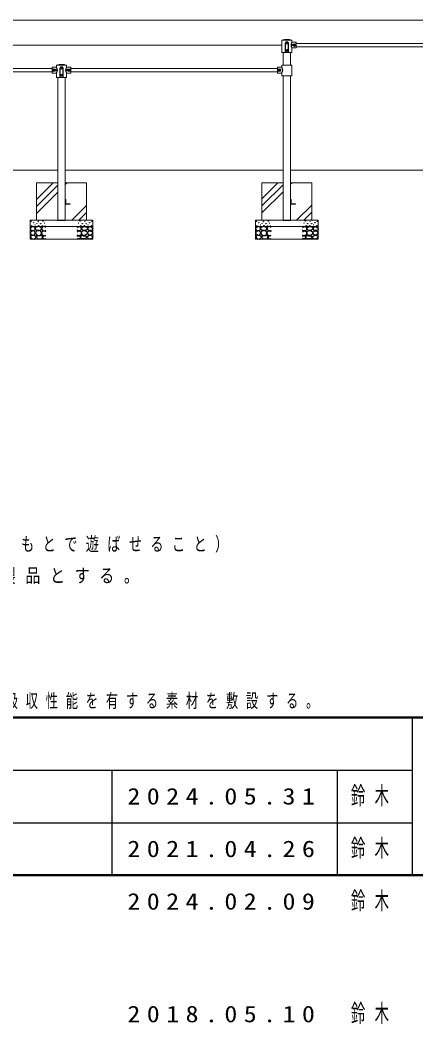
# Model space of a CAD drawing. Units: millimetres at full size; details may follow other scales. Extents: x -23589 to 138, y -1188 to 16020.
# Drawn here: x -17742 to -14580, y -1188 to 6834 of the extents above; entities that cross this region are included whole.
import ezdxf

# ---------------------------------------------------------------- set-up
doc = ezdxf.new("R2010")
doc.units = ezdxf.units.MM
for name, color, linetype, lineweight in [('A3図枠', 7, 'Continuous', 25), ('線', 7, 'Continuous', 13), ('補助', 2, 'Continuous', 25)]:
    doc.layers.add(name, color=color, linetype=linetype, lineweight=lineweight)
doc.layers.add('DEFPOINTS_4', color=57, linetype='Continuous')
doc.layers.add('図面プロファイル', color=7, linetype='Continuous')
doc.styles.add('ＭＳ ゴシック', font='')
doc.styles.get('ＭＳ ゴシック').set_extended_font_data('MS Gothic')

msp = doc.modelspace()

# ---------------------------------------------------------------- linework, layer by layer
at = {"layer": 'A3図枠', "lineweight": 50}
for p, q in [((-23100, 1260), (0, 1260)), ((-23100, 0), (0, 0))]:
    msp.add_line(p, q, dxfattribs=at)
at = {"layer": 'A3図枠', "color": 211}
msp.add_line((-14610, 1260), (-14610, 0), dxfattribs=at)
at = {"layer": 'A3図枠'}
for p, q in [((-23100, 840), (-14610, 840)), ((-17010, 840), (-17010, 0)), ((-15210, 840), (-15210, 0)), ((-23100, 420), (-14610, 420))]:
    msp.add_line(p, q, dxfattribs=at)
at = {"layer": '線'}
for p, q in [((-15650.76, 6674.693), (-15650.76, 6574.193)), ((-15650.76, 6674.169), (-15570.76, 6674.169)), ((-15570.76, 6674.693), (-15570.76, 6657.193)), ((-15570.76, 6657.193), (-15535.76, 6657.193)), ((-15570.76, 6611.193), (-15535.76, 6611.193)), ((-15570.76, 6611.193), (-15570.76, 6574.193)), ((-15535.76, 6657.193), (-15535.76, 6611.193)), ((-13885.76, 6648.193), (-15535.76, 6648.193)), ((-13885.76, 6620.193), (-15535.76, 6620.193)), ((-15650.76, 6574.193), (-15570.76, 6574.193)), ((-15641.01, 6474.193), (-15641.01, 6574.193)), ((-15580.51, 6474.193), (-15580.51, 6574.193)), ((-17485.76, 6448.193), (-19135.76, 6448.193)), ((-17485.76, 6420.193), (-19135.76, 6420.193)), ((-17485.76, 6457.193), (-17485.76, 6411.193)), ((-17450.76, 6457.193), (-17485.76, 6457.193)), ((-17450.76, 6474.693), (-17450.76, 6457.193)), ((-17450.76, 6474.169), (-17370.76, 6474.169)), ((-17370.76, 6474.693), (-17370.76, 6457.193)), ((-17370.76, 6457.193), (-17335.76, 6457.193)), ((-17335.76, 6457.193), (-17335.76, 6411.193)), ((-15685.76, 6448.193), (-17335.76, 6448.193)), ((-15685.76, 6420.193), (-17335.76, 6420.193)), ((-15685.76, 6457.193), (-15685.76, 6411.193)), ((-15650.76, 6457.193), (-15685.76, 6457.193)), ((-15570.76, 6474.193), (-15650.76, 6474.193)), ((-15650.76, 6474.193), (-15650.76, 6457.193)), ((-15570.76, 6474.193), (-15570.76, 6389.193)), ((-17450.76, 6411.193), (-17485.76, 6411.193)), ((-17450.76, 6411.193), (-17450.76, 6374.193)), ((-17450.76, 6374.193), (-17370.76, 6374.193)), ((-17441.01, 5234.193), (-17441.01, 6374.193)), ((-17380.51, 5234.193), (-17380.51, 6374.193)), ((-17370.76, 6411.193), (-17335.76, 6411.193)), ((-17370.76, 6411.193), (-17370.76, 6374.193)), ((-15650.76, 6411.193), (-15685.76, 6411.193)), ((-15650.76, 6411.193), (-15650.76, 6389.193)), ((-15570.76, 6389.193), (-15650.76, 6389.193)), ((-15641.01, 5234.193), (-15641.01, 6389.193)), ((-15580.51, 5234.193), (-15580.51, 6389.193)), ((-17441.01, 5634.193), (-19180.51, 5634.193)), ((-15641.01, 5634.193), (-17380.51, 5634.193)), ((-13841.01, 5634.193), (-15580.51, 5634.193)), ((-17610.76, 5534.193), (-17441.01, 5534.193)), ((-17610.76, 5234.193), (-17610.76, 5534.193)), ((-17380.51, 5534.193), (-17210.76, 5534.193)), ((-17210.76, 5234.193), (-17210.76, 5534.193)), ((-15810.76, 5534.193), (-15641.01, 5534.193)), ((-15810.76, 5234.193), (-15810.76, 5534.193)), ((-15580.51, 5534.193), (-15410.76, 5534.193)), ((-15410.76, 5234.193), (-15410.76, 5534.193)), ((-17379.51, 5402.193), (-17380.51, 5402.193)), ((-17380.51, 5402.193), (-17380.51, 5362.193)), ((-17377.51, 5369.693), (-17377.51, 5400.193)), ((-15579.51, 5402.193), (-15580.51, 5402.193)), ((-15580.51, 5402.193), (-15580.51, 5362.193)), ((-15577.51, 5369.693), (-15577.51, 5400.193)), ((-17380.51, 5362.193), (-17340.51, 5362.193)), ((-17342.51, 5365.193), (-17373.01, 5365.193)), ((-17340.51, 5362.193), (-17340.51, 5363.193)), ((-15580.51, 5362.193), (-15540.51, 5362.193)), ((-15542.51, 5365.193), (-15573.01, 5365.193)), ((-15540.51, 5362.193), (-15540.51, 5363.193)), ((-17660.76, 5084.193), (-17660.76, 5234.193)), ((-17660.76, 5234.193), (-17160.76, 5234.193)), ((-17160.76, 5084.193), (-17160.76, 5234.193)), ((-15860.76, 5084.193), (-15860.76, 5234.193)), ((-15860.76, 5234.193), (-15360.76, 5234.193)), ((-15360.76, 5084.193), (-15360.76, 5234.193)), ((-17660.76, 5184.193), (-17160.76, 5184.193)), ((-15860.76, 5184.193), (-15360.76, 5184.193)), ((-17660.76, 5084.193), (-17160.76, 5084.193)), ((-15860.76, 5084.193), (-15360.76, 5084.193))]:
    msp.add_line(p, q, dxfattribs=at)
at = {"layer": '線', "color": 2, "lineweight": 25}
for p, q in [((-15622.76, 6579.193), (-15622.76, 6649.193)), ((-15622.76, 6579.193), (-15598.76, 6579.193)), ((-15598.76, 6579.193), (-15598.76, 6649.193)), ((-17422.76, 6379.193), (-17422.76, 6449.193)), ((-17398.76, 6379.193), (-17398.76, 6449.193)), ((-17422.76, 6379.193), (-17398.76, 6379.193)), ((-17441.01, 5236.193), (-17380.51, 5236.193)), ((-15641.01, 5236.193), (-15580.51, 5236.193))]:
    msp.add_line(p, q, dxfattribs=at)
for centre, radius in [((-15610.76, 6649.193), 6), ((-15610.76, 6594.193), 6), ((-15568.76, 6634.193), 4), ((-15550.76, 6634.193), 10), ((-15550.76, 6634.193), 6.9), ((-17470.76, 6434.193), 10), ((-17470.76, 6434.193), 6.9), ((-17452.76, 6434.193), 4), ((-17410.76, 6449.193), 6), ((-17368.76, 6434.193), 4), ((-17350.76, 6434.193), 10), ((-17350.76, 6434.193), 6.9), ((-15670.76, 6434.193), 10), ((-15670.76, 6434.193), 4), ((-17410.76, 6394.193), 6)]:
    msp.add_circle(centre, radius, dxfattribs=at)
at = {"layer": '線'}
for centre, radius, start, end in [((-15610.76, 6499.193), 180, 77.16041, 102.83959), ((-17410.76, 6299.193), 180, 77.16041, 102.83959), ((-17379.51, 5400.193), 2, 0, 90), ((-15579.51, 5400.193), 2, 0, 90), ((-17373.01, 5369.693), 4.5, 180, 270), ((-17342.51, 5363.193), 2, 0, 90), ((-15573.01, 5369.693), 4.5, 180, 270), ((-15542.51, 5363.193), 2, 0, 90)]:
    msp.add_arc(centre, radius, start, end, dxfattribs=at)
at = {"layer": '線', "color": 2, "lineweight": 25}
for centre, radius, start, end in [((-15610.76, 6649.193), 12, 0, 180), ((-15537.909, 6634.193), 39.794, 146.42046, 213.57954), ((-17483.61, 6434.193), 39.794, 326.42046, 33.57954), ((-17410.76, 6449.193), 12, 0, 180), ((-17337.909, 6434.193), 39.794, 146.42046, 213.57954), ((-15683.61, 6434.193), 39.794, 326.42046, 33.57954)]:
    msp.add_arc(centre, radius, start, end, dxfattribs=at)
at = {"layer": '補助', "lineweight": 13}
for p, q in [((-10250.76, 6834.193), (-22710.76, 6834.193)), ((-15650.76, 6634.193), (-22310.76, 6634.193)), ((-17610.76, 5401.147), (-17477.713, 5534.193)), ((-17610.76, 5345.02), (-17441.01, 5514.77)), ((-17610.76, 5288.894), (-17441.01, 5458.644)), ((-17380.51, 5519.144), (-17365.46, 5534.193)), ((-15810.76, 5405.096), (-15681.662, 5534.193)), ((-15810.76, 5348.969), (-15641.01, 5518.719)), ((-15810.76, 5292.842), (-15641.01, 5462.592)), ((-15580.51, 5523.092), (-15569.409, 5534.193)), ((-17328.7, 5234.193), (-17210.76, 5352.134)), ((-17272.574, 5234.193), (-17210.76, 5296.007)), ((-15532.649, 5234.193), (-15410.76, 5356.083)), ((-15476.522, 5234.193), (-15410.76, 5299.956)), ((-17216.447, 5234.193), (-17210.76, 5239.881)), ((-15420.396, 5234.193), (-15410.76, 5243.83))]:
    msp.add_line(p, q, dxfattribs=at)
at = {"layer": '補助'}
for points in [[(-17638.311, 5183.595), (-17644.773, 5181.055), (-17650.985, 5177.575), (-17656.843, 5173.538), (-17660.49, 5168.07), (-17659.478, 5160.488), (-17654.47, 5154.129), (-17647.605, 5151.539), (-17639.895, 5151.277), (-17632.283, 5151.881), (-17625.954, 5154.445), (-17622.201, 5159.731), (-17620.884, 5166.169), (-17621.732, 5171.375), (-17624.687, 5176.308), (-17630.846, 5181.135)], [(-17640.846, 5150.643), (-17646.175, 5147.851), (-17651.618, 5143.672), (-17658.067, 5136.853), (-17660.49, 5130.048), (-17656.862, 5125.22), (-17650.351, 5120.859), (-17643.714, 5116.572), (-17637.044, 5114.522), (-17629.399, 5116.969), (-17623.102, 5123.394), (-17619.996, 5131.672), (-17621.518, 5140.187), (-17629.676, 5147.438)], [(-17598.887, 5183.686), (-17603.791, 5183.069), (-17609.428, 5180.983), (-17617.4, 5175.196), (-17621.051, 5168.279), (-17620.177, 5164.317), (-17616.456, 5159.9), (-17606.965, 5155.128), (-17596.995, 5153.683), (-17589.644, 5153.511), (-17582.129, 5155.035), (-17574.53, 5159.65), (-17570.776, 5165.847), (-17571.745, 5170.5), (-17576.452, 5175.848), (-17587.121, 5182.054)], [(-17611.591, 5119.356), (-17599.002, 5112.5), (-17585.642, 5111.517), (-17575.359, 5118.971), (-17570.506, 5130.708), (-17572.787, 5141.486), (-17579.696, 5149.629), (-17588.521, 5153.062), (-17599.698, 5151.791), (-17613.452, 5143.737), (-17619.429, 5132.871), (-17616.793, 5125.677)], [(-17209.928, 5119.356), (-17222.517, 5112.5), (-17235.877, 5111.517), (-17246.161, 5118.971), (-17251.013, 5130.708), (-17248.733, 5141.486), (-17241.823, 5149.629), (-17232.998, 5153.062), (-17221.822, 5151.791), (-17208.067, 5143.737), (-17202.09, 5132.871), (-17204.726, 5125.677)], [(-17222.632, 5183.686), (-17217.728, 5183.069), (-17212.091, 5180.983), (-17204.12, 5175.196), (-17200.468, 5168.279), (-17201.342, 5164.317), (-17205.063, 5159.9), (-17214.554, 5155.128), (-17224.524, 5153.683), (-17231.875, 5153.511), (-17239.391, 5155.035), (-17246.989, 5159.65), (-17250.743, 5165.847), (-17249.774, 5170.5), (-17245.067, 5175.848), (-17234.398, 5182.054)], [(-17180.673, 5150.643), (-17175.345, 5147.851), (-17169.901, 5143.672), (-17163.452, 5136.853), (-17161.029, 5130.048), (-17164.657, 5125.22), (-17171.168, 5120.859), (-17177.805, 5116.572), (-17184.475, 5114.522), (-17192.12, 5116.969), (-17198.417, 5123.394), (-17201.523, 5131.672), (-17200.001, 5140.187), (-17191.843, 5147.438)], [(-17183.208, 5183.595), (-17176.746, 5181.055), (-17170.534, 5177.575), (-17164.676, 5173.538), (-17161.029, 5168.07), (-17162.041, 5160.488), (-17167.049, 5154.129), (-17173.914, 5151.539), (-17181.624, 5151.277), (-17189.236, 5151.881), (-17195.565, 5154.445), (-17199.318, 5159.731), (-17200.635, 5166.169), (-17199.787, 5171.375), (-17196.833, 5176.308), (-17190.673, 5181.135)], [(-15838.311, 5183.595), (-15844.773, 5181.055), (-15850.985, 5177.575), (-15856.843, 5173.538), (-15860.49, 5168.07), (-15859.478, 5160.488), (-15854.47, 5154.129), (-15847.605, 5151.539), (-15839.895, 5151.277), (-15832.283, 5151.881), (-15825.954, 5154.445), (-15822.201, 5159.731), (-15820.884, 5166.169), (-15821.732, 5171.375), (-15824.687, 5176.308), (-15830.846, 5181.135)], [(-15840.846, 5150.643), (-15846.175, 5147.851), (-15851.618, 5143.672), (-15858.067, 5136.853), (-15860.49, 5130.048), (-15856.862, 5125.22), (-15850.351, 5120.859), (-15843.714, 5116.572), (-15837.044, 5114.522), (-15829.399, 5116.969), (-15823.102, 5123.394), (-15819.996, 5131.672), (-15821.518, 5140.187), (-15829.676, 5147.438)], [(-15798.887, 5183.686), (-15803.791, 5183.069), (-15809.428, 5180.983), (-15817.4, 5175.196), (-15821.051, 5168.279), (-15820.177, 5164.317), (-15816.456, 5159.9), (-15806.965, 5155.128), (-15796.995, 5153.683), (-15789.644, 5153.511), (-15782.129, 5155.035), (-15774.53, 5159.65), (-15770.776, 5165.847), (-15771.745, 5170.5), (-15776.452, 5175.848), (-15787.121, 5182.054)], [(-15811.591, 5119.356), (-15799.002, 5112.5), (-15785.642, 5111.517), (-15775.359, 5118.971), (-15770.506, 5130.708), (-15772.787, 5141.486), (-15779.696, 5149.629), (-15788.521, 5153.062), (-15799.698, 5151.791), (-15813.452, 5143.737), (-15819.429, 5132.871), (-15816.793, 5125.677)], [(-15409.928, 5119.356), (-15422.517, 5112.5), (-15435.877, 5111.517), (-15446.161, 5118.971), (-15451.013, 5130.708), (-15448.733, 5141.486), (-15441.823, 5149.629), (-15432.998, 5153.062), (-15421.822, 5151.791), (-15408.067, 5143.737), (-15402.09, 5132.871), (-15404.726, 5125.677)], [(-15422.632, 5183.686), (-15417.728, 5183.069), (-15412.091, 5180.983), (-15404.12, 5175.196), (-15400.468, 5168.279), (-15401.342, 5164.317), (-15405.063, 5159.9), (-15414.554, 5155.128), (-15424.524, 5153.683), (-15431.875, 5153.511), (-15439.391, 5155.035), (-15446.989, 5159.65), (-15450.743, 5165.847), (-15449.774, 5170.5), (-15445.067, 5175.848), (-15434.398, 5182.054)], [(-15380.673, 5150.643), (-15375.345, 5147.851), (-15369.901, 5143.672), (-15363.452, 5136.853), (-15361.029, 5130.048), (-15364.657, 5125.22), (-15371.168, 5120.859), (-15377.805, 5116.572), (-15384.475, 5114.522), (-15392.12, 5116.969), (-15398.417, 5123.394), (-15401.523, 5131.672), (-15400.001, 5140.187), (-15391.843, 5147.438)], [(-15383.208, 5183.595), (-15376.746, 5181.055), (-15370.534, 5177.575), (-15364.676, 5173.538), (-15361.029, 5168.07), (-15362.041, 5160.488), (-15367.049, 5154.129), (-15373.914, 5151.539), (-15381.624, 5151.277), (-15389.236, 5151.881), (-15395.565, 5154.445), (-15399.318, 5159.731), (-15400.635, 5166.169), (-15399.787, 5171.375), (-15396.833, 5176.308), (-15390.673, 5181.135)], [(-17641.665, 5114.71), (-17652.984, 5108.691), (-17659.795, 5099.876), (-17651.309, 5088.607), (-17632.874, 5084.492), (-17618.52, 5090.603), (-17613.095, 5100.975), (-17623.877, 5110.084)], [(-17584.561, 5110.566), (-17592.096, 5111.193), (-17600.238, 5109.755), (-17609.166, 5105.698), (-17613.483, 5100.295), (-17610.796, 5095.612), (-17604.834, 5091.105), (-17598.355, 5087.262), (-17591.048, 5084.888), (-17579.2, 5085.121), (-17568.884, 5089.213), (-17564.181, 5094.02), (-17562.127, 5099.754), (-17563.186, 5104.902), (-17567.262, 5109.485), (-17575.661, 5112.025)], [(-17236.958, 5110.566), (-17229.423, 5111.193), (-17221.281, 5109.755), (-17212.353, 5105.698), (-17208.036, 5100.295), (-17210.723, 5095.612), (-17216.685, 5091.105), (-17223.164, 5087.262), (-17230.471, 5084.888), (-17242.32, 5085.121), (-17252.635, 5089.213), (-17257.339, 5094.02), (-17259.392, 5099.754), (-17258.333, 5104.902), (-17254.257, 5109.485), (-17245.858, 5112.025)], [(-17179.854, 5114.71), (-17168.535, 5108.691), (-17161.724, 5099.876), (-17170.21, 5088.607), (-17188.645, 5084.492), (-17202.999, 5090.603), (-17208.424, 5100.975), (-17197.642, 5110.084)], [(-15841.665, 5114.71), (-15852.984, 5108.691), (-15859.795, 5099.876), (-15851.309, 5088.607), (-15832.874, 5084.492), (-15818.52, 5090.603), (-15813.095, 5100.975), (-15823.877, 5110.084)], [(-15784.561, 5110.566), (-15792.096, 5111.193), (-15800.238, 5109.755), (-15809.166, 5105.698), (-15813.483, 5100.295), (-15810.796, 5095.612), (-15804.834, 5091.105), (-15798.355, 5087.262), (-15791.048, 5084.888), (-15779.2, 5085.121), (-15768.884, 5089.213), (-15764.181, 5094.02), (-15762.127, 5099.754), (-15763.186, 5104.902), (-15767.262, 5109.485), (-15775.661, 5112.025)], [(-15436.958, 5110.566), (-15429.423, 5111.193), (-15421.281, 5109.755), (-15412.353, 5105.698), (-15408.036, 5100.295), (-15410.723, 5095.612), (-15416.685, 5091.105), (-15423.164, 5087.262), (-15430.471, 5084.888), (-15442.32, 5085.121), (-15452.635, 5089.213), (-15457.339, 5094.02), (-15459.392, 5099.754), (-15458.333, 5104.902), (-15454.257, 5109.485), (-15445.858, 5112.025)], [(-15379.854, 5114.71), (-15368.535, 5108.691), (-15361.724, 5099.876), (-15370.21, 5088.607), (-15388.645, 5084.492), (-15402.999, 5090.603), (-15408.424, 5100.975), (-15397.642, 5110.084)]]:
    msp.add_lwpolyline(points, close=True, dxfattribs=at)
for points in [[(-17535.76, 5177.492), (-17544.187, 5182.348), (-17552.87, 5183.829), (-17558.489, 5182.141), (-17563.642, 5178.443), (-17568.114, 5173.134), (-17569.98, 5166.402), (-17566.311, 5157.632), (-17558.256, 5151.194), (-17549.957, 5148.815), (-17542.73, 5149.926), (-17538.68, 5153.302), (-17535.76, 5157.848)], [(-17536.076, 5141.371), (-17543.217, 5146.833), (-17551.285, 5149.293), (-17557.99, 5148.068), (-17563.959, 5144.223), (-17568.352, 5138.442), (-17569.98, 5131.232), (-17567.315, 5122.624), (-17561.107, 5115.707), (-17553.468, 5111.835), (-17545.899, 5110.954), (-17540.745, 5112.393), (-17536.076, 5115.073)], [(-17285.76, 5177.492), (-17277.332, 5182.348), (-17268.65, 5183.829), (-17263.03, 5182.141), (-17257.877, 5178.443), (-17253.405, 5173.134), (-17251.54, 5166.402), (-17255.208, 5157.632), (-17263.263, 5151.194), (-17271.562, 5148.815), (-17278.789, 5149.926), (-17282.839, 5153.302), (-17285.76, 5157.848)], [(-17285.443, 5141.371), (-17278.302, 5146.833), (-17270.234, 5149.293), (-17263.529, 5148.068), (-17257.56, 5144.223), (-17253.167, 5138.442), (-17251.54, 5131.232), (-17254.204, 5122.624), (-17260.412, 5115.707), (-17268.051, 5111.835), (-17275.62, 5110.954), (-17280.774, 5112.393), (-17285.443, 5115.073)], [(-15735.76, 5177.492), (-15744.187, 5182.348), (-15752.87, 5183.829), (-15758.489, 5182.141), (-15763.642, 5178.443), (-15768.114, 5173.134), (-15769.98, 5166.402), (-15766.311, 5157.632), (-15758.256, 5151.194), (-15749.957, 5148.815), (-15742.73, 5149.926), (-15738.68, 5153.302), (-15735.76, 5157.848)], [(-15736.076, 5141.371), (-15743.217, 5146.833), (-15751.285, 5149.293), (-15757.99, 5148.068), (-15763.959, 5144.223), (-15768.352, 5138.442), (-15769.98, 5131.232), (-15767.315, 5122.624), (-15761.107, 5115.707), (-15753.468, 5111.835), (-15745.899, 5110.954), (-15740.745, 5112.393), (-15736.076, 5115.073)], [(-15485.76, 5177.492), (-15477.332, 5182.348), (-15468.65, 5183.829), (-15463.03, 5182.141), (-15457.877, 5178.443), (-15453.405, 5173.134), (-15451.54, 5166.402), (-15455.208, 5157.632), (-15463.263, 5151.194), (-15471.562, 5148.815), (-15478.789, 5149.926), (-15482.839, 5153.302), (-15485.76, 5157.848)], [(-15485.443, 5141.371), (-15478.302, 5146.833), (-15470.234, 5149.293), (-15463.529, 5148.068), (-15457.56, 5144.223), (-15453.167, 5138.442), (-15451.54, 5131.232), (-15454.204, 5122.624), (-15460.412, 5115.707), (-15468.051, 5111.835), (-15475.62, 5110.954), (-15480.774, 5112.393), (-15485.443, 5115.073)], [(-17535.76, 5106.835), (-17541.778, 5110.154), (-17549.067, 5110.954), (-17557.783, 5106.62), (-17562.058, 5099.864), (-17561.446, 5096.194), (-17558.573, 5091.943), (-17551.41, 5086.471), (-17543.997, 5084.655), (-17539.701, 5085.707), (-17535.76, 5087.824)], [(-17285.76, 5106.835), (-17279.741, 5110.154), (-17272.452, 5110.954), (-17263.736, 5106.62), (-17259.461, 5099.864), (-17260.074, 5096.194), (-17262.946, 5091.943), (-17270.109, 5086.471), (-17277.522, 5084.655), (-17281.818, 5085.707), (-17285.76, 5087.824)], [(-15735.76, 5106.835), (-15741.778, 5110.154), (-15749.067, 5110.954), (-15757.783, 5106.62), (-15762.058, 5099.864), (-15761.446, 5096.194), (-15758.573, 5091.943), (-15751.41, 5086.471), (-15743.997, 5084.655), (-15739.701, 5085.707), (-15735.76, 5087.824)], [(-15485.76, 5106.835), (-15479.741, 5110.154), (-15472.452, 5110.954), (-15463.736, 5106.62), (-15459.461, 5099.864), (-15460.074, 5096.194), (-15462.946, 5091.943), (-15470.109, 5086.471), (-15477.522, 5084.655), (-15481.818, 5085.707), (-15485.76, 5087.824)]]:
    msp.add_lwpolyline(points, dxfattribs=at)
for centre in [(-17654.153, 5226.37), (-17635.142, 5214.964), (-17596.804, 5224.152), (-17558.343, 5228.285), (-17263.177, 5228.285), (-17224.715, 5224.152), (-17186.377, 5214.964), (-17167.366, 5226.37), (-15854.153, 5226.37), (-15835.142, 5214.964), (-15796.804, 5224.152), (-15758.343, 5228.285), (-15463.177, 5228.285), (-15424.715, 5224.152), (-15386.377, 5214.964), (-15367.366, 5226.37), (-17650.985, 5191.517), (-17622.152, 5198.171), (-17608.21, 5207.676), (-17593.318, 5190.566), (-17577.263, 5207.742), (-17565.641, 5190.714), (-17548.342, 5211.256), (-17543.476, 5190.173), (-17278.043, 5190.173), (-17273.177, 5211.256), (-17255.879, 5190.714), (-17244.256, 5207.742), (-17228.201, 5190.566), (-17213.309, 5207.676), (-17199.367, 5198.171), (-17170.534, 5191.517), (-15850.985, 5191.517), (-15822.152, 5198.171), (-15808.21, 5207.676), (-15793.318, 5190.566), (-15777.263, 5207.742), (-15765.641, 5190.714), (-15748.342, 5211.256), (-15743.476, 5190.173), (-15478.043, 5190.173), (-15473.177, 5211.256), (-15455.879, 5190.714), (-15444.256, 5207.742), (-15428.201, 5190.566), (-15413.309, 5207.676), (-15399.367, 5198.171), (-15370.534, 5191.517)]:
    msp.add_circle(centre, 1, dxfattribs=at)

# ---------------------------------------------------------------- texts
at = {"layer": 'DEFPOINTS_4', "attachment_point": 5, "style": 'ＭＳ ゴシック'}
for s, insert, char_height in [('\\T1.5;\\W1.15;2024.02.09', (-16110, -210), 132), ('\\T1.64;\\W0.6;鈴木', (-14910, -210), 140.8)]:
    msp.add_mtext(s, dxfattribs=dict(at, insert=insert, char_height=char_height))
at = {"layer": '図面プロファイル', "attachment_point": 5, "style": 'ＭＳ ゴシック'}
for s, insert, char_height in [('\\T1.64;\\W0.6;鈴木', (-14910, 630), 140.8), ('\\T1.5;\\W1.15;2024.05.31', (-16110, 630), 132), ('\\T1.5;\\W1.15;2021.04.26', (-16110, 210), 132), ('\\T1.64;\\W0.6;鈴木', (-14910, 210), 140.8), ('\\T1.64;\\W0.6;鈴木', (-14910, -1110), 140.8), ('\\T1.5;\\W1.15;2018.05.10', (-16110, -1110), 132)]:
    msp.add_mtext(s, dxfattribs=dict(at, insert=insert, char_height=char_height))
at = {"layer": '補助', "char_height": 110, "attachment_point": 7, "style": 'ＭＳ ゴシック'}
for s, insert in [('\\T1.64;\\W0.7;本製品の利用対象年齢は、3～12才とする。（幼児は保護者監督のもとで遊ばせること）', (-22814.686, 2577.541)), ('\\T1.64;\\W0.8;本製品は、遊具の安全に関する規準JPFA-SP-S:2024適合製品とする。', (-22814.686, 2327.541)), ('\\T1.64;\\W0.65;安全領域内には、障害物等がないものとし、落下高さに見合った衝撃吸収性能を有する素材を敷設する。', (-22814.686, 1327.541))]:
    msp.add_mtext(s, dxfattribs=dict(at, insert=insert))

doc.saveas('drawing.dxf')
